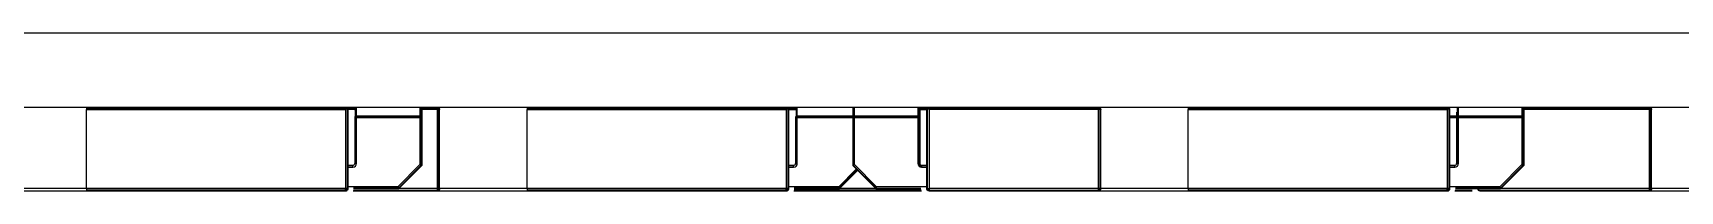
# Model space of a CAD drawing. Header units: millimetres. Extents: x 172 to 597, y 625 to 806.
# Drawn here: x 396.51 to 432.11, y 625.36 to 628.76 of the extents above; entities that cross this region are included whole.
import ezdxf

# ---------------------------------------------------------------- set-up
doc = ezdxf.new("R2010")
doc.units = ezdxf.units.MM

msp = doc.modelspace()

# ---------------------------------------------------------------- linework, layer by layer
at = {"color": 7, "linetype": 'Continuous', "lineweight": 25}
for p, q in [((520.623, 628.762), (175.961, 628.762)), ((520.623, 627.162), (175.961, 627.162)), ((397.664, 627.147), (403.264, 627.147)), ((397.664, 625.412), (397.664, 627.112)), ((397.664, 627.112), (403.264, 627.112)), ((403.264, 627.112), (403.264, 625.412)), ((403.299, 627.147), (403.3, 627.147)), ((403.299, 627.112), (403.299, 625.412)), ((403.314, 627.112), (403.314, 625.412)), ((403.315, 627.112), (403.314, 627.112)), ((403.315, 625.912), (403.315, 627.112)), ((403.464, 627.162), (403.464, 627.102)), ((403.464, 626.945), (403.476, 626.945)), ((403.464, 626.945), (403.464, 625.952)), ((403.476, 627.162), (403.476, 626.965)), ((403.476, 626.945), (403.476, 625.952)), ((403.476, 626.945), (403.504, 626.945)), ((404.874, 626.973), (403.504, 626.973)), ((404.874, 626.96), (403.504, 626.96)), ((403.504, 626.945), (404.874, 626.945)), ((403.504, 625.952), (403.504, 626.945)), ((404.874, 626.945), (404.902, 626.945)), ((404.874, 626.945), (404.874, 625.928)), ((404.902, 626.945), (404.914, 626.945)), ((404.902, 626.945), (404.902, 625.928)), ((404.914, 627.162), (404.914, 627.102)), ((404.914, 627.102), (404.914, 627.102)), ((404.914, 627.102), (404.914, 626.928)), ((404.914, 627.102), (404.914, 627.099)), ((404.914, 627.102), (404.914, 627.102)), ((404.914, 626.952), (404.914, 627.078)), ((404.914, 625.928), (404.914, 626.945)), ((404.914, 626.945), (404.914, 625.912)), ((404.914, 626.928), (404.914, 625.928)), ((404.914, 625.912), (404.914, 626.895)), ((405.249, 625.412), (405.249, 627.112)), ((405.284, 625.412), (405.284, 627.112)), ((407.189, 627.147), (412.789, 627.147)), ((407.189, 625.412), (407.189, 627.112)), ((407.189, 627.112), (412.789, 627.112)), ((412.789, 627.112), (412.789, 625.412)), ((412.824, 627.147), (412.825, 627.147)), ((412.824, 627.112), (412.824, 625.412)), ((412.839, 627.112), (412.839, 625.412)), ((412.84, 627.112), (412.839, 627.112)), ((412.84, 625.912), (412.84, 627.112)), ((412.989, 627.162), (412.989, 627.102)), ((412.989, 626.945), (413.001, 626.945)), ((412.989, 626.945), (412.989, 625.952)), ((413.001, 627.162), (413.001, 626.965)), ((413.001, 626.945), (413.001, 625.952)), ((413.001, 626.945), (413.029, 626.945)), ((413.029, 625.952), (413.029, 626.945)), ((414.226, 626.945), (414.238, 626.945)), ((414.226, 626.945), (414.226, 625.912)), ((414.238, 626.965), (414.238, 627.162)), ((414.238, 626.932), (414.238, 627.058)), ((414.238, 626.945), (414.266, 626.945)), ((414.238, 626.945), (414.238, 625.916)), ((415.636, 626.973), (414.266, 626.973)), ((415.636, 626.96), (414.266, 626.96)), ((414.266, 626.945), (415.636, 626.945)), ((414.266, 625.928), (414.266, 626.945)), ((415.636, 626.945), (415.636, 625.952)), ((415.636, 626.945), (415.664, 626.945)), ((415.664, 626.945), (415.676, 626.945)), ((415.664, 625.952), (415.664, 626.945)), ((415.676, 627.162), (415.676, 627.102)), ((415.676, 627.162), (415.676, 626.905)), ((415.676, 627.102), (415.676, 627.102)), ((415.676, 627.008), (415.676, 627.102)), ((415.676, 627.102), (415.676, 627.102)), ((415.676, 627.061), (415.676, 626.923)), ((415.676, 625.952), (415.676, 626.945)), ((415.676, 625.912), (415.676, 626.91)), ((415.676, 626.905), (415.676, 625.912)), ((415.676, 626.895), (415.676, 625.941)), ((415.826, 625.412), (415.826, 627.112)), ((415.841, 625.412), (415.841, 627.112)), ((415.876, 627.147), (419.537, 627.147)), ((419.537, 627.112), (415.876, 627.112)), ((415.876, 627.112), (415.876, 625.412)), ((419.537, 625.412), (419.537, 627.112)), ((419.572, 625.412), (419.572, 627.112)), ((421.476, 627.147), (427.076, 627.147)), ((421.476, 625.412), (421.476, 627.112)), ((421.476, 627.112), (427.076, 627.112)), ((427.076, 627.112), (427.076, 625.412)), ((427.112, 627.147), (427.112, 627.147)), ((427.112, 627.112), (427.112, 625.412)), ((427.126, 627.112), (427.126, 625.412)), ((427.127, 627.112), (427.126, 627.112)), ((427.127, 625.912), (427.127, 627.112)), ((427.277, 627.061), (427.277, 626.913)), ((427.277, 626.945), (427.288, 626.945)), ((427.277, 626.945), (427.277, 625.952)), ((427.288, 627.162), (427.288, 626.965)), ((427.288, 626.945), (427.288, 625.952)), ((427.288, 626.945), (427.317, 626.945)), ((428.687, 626.973), (427.317, 626.973)), ((428.687, 626.96), (427.317, 626.96)), ((427.317, 626.945), (428.687, 626.945)), ((427.317, 625.952), (427.317, 626.945)), ((428.687, 626.945), (428.715, 626.945)), ((428.687, 626.945), (428.687, 625.928)), ((428.715, 626.945), (428.727, 626.945)), ((428.715, 626.945), (428.715, 625.928)), ((428.727, 627.162), (428.727, 627.102)), ((428.727, 627.102), (428.727, 627.102)), ((428.727, 627.102), (428.727, 626.928)), ((428.727, 627.102), (428.727, 627.099)), ((428.727, 627.102), (428.727, 627.102)), ((428.727, 626.952), (428.727, 627.078)), ((428.727, 625.928), (428.727, 626.945)), ((428.727, 626.945), (428.727, 625.912)), ((428.727, 626.928), (428.727, 625.928)), ((428.727, 625.912), (428.727, 626.895)), ((431.443, 625.412), (431.443, 627.112)), ((431.478, 625.412), (431.478, 627.112)), ((403.314, 626.712), (403.314, 626.712)), ((403.314, 625.412), (403.314, 626.712)), ((403.314, 626.712), (403.314, 625.912)), ((412.839, 626.712), (412.839, 626.712)), ((412.839, 625.412), (412.839, 626.712)), ((412.839, 626.712), (412.839, 625.912)), ((427.127, 626.712), (427.127, 626.712)), ((427.127, 625.412), (427.127, 626.712)), ((427.127, 626.712), (427.127, 625.912)), ((403.424, 625.912), (403.314, 625.912)), ((403.424, 625.912), (403.424, 625.912)), ((403.464, 625.952), (403.476, 625.952)), ((403.476, 625.952), (403.504, 625.952)), ((404.874, 625.928), (404.398, 625.452)), ((404.414, 625.412), (404.914, 625.912)), ((404.914, 625.912), (404.414, 625.412)), ((404.894, 625.908), (404.418, 625.432)), ((404.426, 625.423), (404.902, 625.9)), ((404.902, 625.9), (404.426, 625.423)), ((404.902, 625.928), (404.874, 625.928)), ((404.914, 625.928), (404.902, 625.928)), ((404.902, 625.9), (404.902, 625.9)), ((404.911, 625.913), (404.911, 625.913)), ((404.914, 625.928), (404.914, 625.928)), ((404.914, 625.912), (404.914, 625.912)), ((412.949, 625.912), (412.839, 625.912)), ((412.949, 625.912), (412.949, 625.912)), ((412.989, 625.952), (413.001, 625.952)), ((413.001, 625.952), (413.029, 625.952)), ((414.226, 625.912), (414.726, 625.412)), ((414.731, 625.423), (414.238, 625.916)), ((414.743, 625.452), (414.266, 625.928)), ((415.636, 625.952), (415.664, 625.952)), ((415.664, 625.952), (415.676, 625.952)), ((415.676, 625.952), (415.676, 625.952)), ((415.688, 625.923), (415.688, 625.923)), ((415.826, 625.912), (415.716, 625.912)), ((427.237, 625.912), (427.127, 625.912)), ((427.237, 625.912), (427.237, 625.912)), ((427.277, 625.952), (427.288, 625.952)), ((427.288, 625.952), (427.317, 625.952)), ((428.687, 625.928), (428.21, 625.452)), ((428.227, 625.412), (428.727, 625.912)), ((428.727, 625.912), (428.227, 625.412)), ((428.707, 625.908), (428.23, 625.432)), ((428.238, 625.423), (428.715, 625.9)), ((428.715, 625.9), (428.238, 625.423)), ((428.715, 625.928), (428.687, 625.928)), ((428.727, 625.928), (428.715, 625.928)), ((428.715, 625.9), (428.715, 625.9)), ((428.724, 625.913), (428.724, 625.913)), ((428.727, 625.928), (428.727, 625.928)), ((428.727, 625.912), (428.727, 625.912)), ((413.939, 625.412), (414.333, 625.805)), ((414.333, 625.805), (413.939, 625.412)), ((413.951, 625.423), (414.333, 625.805)), ((414.333, 625.805), (413.951, 625.423)), ((403.264, 625.412), (397.664, 625.412)), ((403.264, 625.376), (397.664, 625.376)), ((397.664, 625.362), (403.264, 625.362)), ((403.43, 625.362), (405.249, 625.362)), ((403.439, 625.412), (404.398, 625.412)), ((404.398, 625.412), (404.398, 625.412)), ((404.398, 625.412), (404.414, 625.412)), ((404.413, 625.415), (404.413, 625.415)), ((404.414, 625.412), (404.413, 625.415)), ((404.414, 625.412), (404.414, 625.412)), ((404.426, 625.423), (404.426, 625.423)), ((412.789, 625.412), (407.189, 625.412)), ((412.789, 625.376), (407.189, 625.376)), ((407.189, 625.362), (412.789, 625.362)), ((412.955, 625.362), (415.711, 625.362)), ((412.964, 625.412), (413.923, 625.412)), ((413.923, 625.412), (413.923, 625.412)), ((413.923, 625.412), (413.939, 625.412)), ((413.938, 625.415), (413.938, 625.415)), ((413.939, 625.412), (413.938, 625.415)), ((413.939, 625.412), (413.939, 625.412)), ((413.951, 625.423), (413.951, 625.423)), ((414.726, 625.412), (415.701, 625.412)), ((419.537, 625.412), (415.876, 625.412)), ((415.876, 625.376), (419.537, 625.376)), ((415.876, 625.362), (419.537, 625.362)), ((427.076, 625.412), (421.476, 625.412)), ((427.076, 625.376), (421.476, 625.376)), ((421.476, 625.362), (427.076, 625.362)), ((427.242, 625.362), (427.617, 625.362)), ((427.252, 625.412), (428.21, 625.412)), ((427.782, 625.376), (431.443, 625.376)), ((427.782, 625.362), (431.443, 625.362)), ((428.21, 625.412), (428.21, 625.412)), ((428.21, 625.412), (428.227, 625.412)), ((428.225, 625.415), (428.225, 625.415)), ((428.227, 625.412), (428.226, 625.415)), ((428.227, 625.412), (428.227, 625.412)), ((428.238, 625.423), (428.238, 625.423))]:
    msp.add_line(p, q, dxfattribs=at)
at = {"color": 8, "linetype": 'Continuous', "lineweight": 25}
for p, q in [((403.299, 627.147), (403.464, 627.147)), ((403.464, 627.112), (403.315, 627.112)), ((403.504, 626.973), (403.504, 627.162)), ((404.874, 627.162), (404.874, 626.973)), ((404.902, 627.162), (404.902, 626.965)), ((404.914, 626.945), (404.914, 627.162)), ((404.914, 627.102), (404.914, 627.162)), ((404.914, 627.162), (404.914, 626.945)), ((404.914, 627.147), (405.249, 627.147)), ((405.249, 627.112), (404.914, 627.112)), ((404.914, 627.102), (404.914, 627.102)), ((404.914, 626.895), (404.914, 626.895)), ((412.824, 627.147), (412.989, 627.147)), ((412.84, 627.112), (412.989, 627.112)), ((413.029, 626.973), (413.029, 627.162)), ((414.238, 626.973), (413.029, 626.973)), ((414.238, 626.96), (413.029, 626.96)), ((413.029, 626.945), (414.226, 626.945)), ((414.266, 626.973), (414.266, 627.162)), ((415.636, 627.162), (415.636, 626.973)), ((415.664, 626.965), (415.664, 627.162)), ((415.676, 626.945), (415.676, 627.162)), ((415.676, 627.102), (415.676, 627.162)), ((415.676, 627.147), (415.841, 627.147)), ((415.676, 627.112), (415.826, 627.112)), ((427.277, 626.973), (427.127, 626.973)), ((427.277, 626.96), (427.127, 626.96)), ((427.127, 626.945), (427.277, 626.945)), ((427.317, 626.973), (427.317, 627.162)), ((428.687, 627.162), (428.687, 626.973)), ((428.715, 627.162), (428.715, 626.965)), ((428.727, 626.945), (428.727, 627.162)), ((428.727, 627.102), (428.727, 627.162)), ((428.727, 627.162), (428.727, 626.945)), ((428.727, 627.147), (431.443, 627.147)), ((431.443, 627.112), (428.727, 627.112)), ((428.727, 627.102), (428.727, 627.102)), ((428.727, 626.895), (428.727, 626.895)), ((403.424, 625.9), (403.314, 625.9)), ((403.314, 625.872), (403.424, 625.872)), ((412.949, 625.9), (412.839, 625.9)), ((412.839, 625.872), (412.949, 625.872)), ((414.304, 625.833), (413.923, 625.452)), ((414.324, 625.813), (413.943, 625.432)), ((415.826, 625.9), (415.716, 625.9)), ((415.716, 625.872), (415.826, 625.872)), ((427.237, 625.9), (427.127, 625.9)), ((427.127, 625.872), (427.237, 625.872)), ((404.398, 625.452), (403.314, 625.452)), ((413.923, 625.452), (412.839, 625.452)), ((415.826, 625.452), (414.743, 625.452)), ((428.21, 625.452), (427.127, 625.452)), ((403.435, 625.376), (405.249, 625.376)), ((404.398, 625.423), (403.439, 625.423)), ((405.249, 625.412), (404.415, 625.412)), ((415.706, 625.376), (412.96, 625.376)), ((413.923, 625.423), (412.964, 625.423)), ((414.726, 625.412), (413.94, 625.412)), ((414.731, 625.423), (415.701, 625.423)), ((427.247, 625.376), (427.612, 625.376)), ((428.21, 625.423), (427.251, 625.423)), ((431.443, 625.412), (428.227, 625.412))]:
    msp.add_line(p, q, dxfattribs=at)
at = {"color": 7, "linetype": 'Continuous', "lineweight": 25, "flags": 128}
for points in [[(403.264, 627.112), (403.268, 627.116), (403.272, 627.12), (403.276, 627.124), (403.28, 627.128), (403.284, 627.132), (403.287, 627.135), (403.29, 627.138), (403.293, 627.141)], [(403.504, 626.96), (403.504, 626.962), (403.504, 626.964), (403.504, 626.966), (403.504, 626.967), (403.504, 626.969), (403.504, 626.97), (403.504, 626.972), (403.504, 626.973)], [(403.504, 626.945), (403.504, 626.947), (403.504, 626.949), (403.504, 626.951), (403.504, 626.953), (403.504, 626.955), (403.504, 626.957), (403.504, 626.959), (403.504, 626.96)], [(404.874, 626.973), (404.874, 626.972), (404.874, 626.97), (404.874, 626.969), (404.874, 626.967), (404.874, 626.966), (404.874, 626.964), (404.874, 626.962), (404.874, 626.96)], [(404.874, 626.96), (404.874, 626.959), (404.874, 626.957), (404.874, 626.955), (404.874, 626.953), (404.874, 626.951), (404.874, 626.949), (404.874, 626.947), (404.874, 626.945)], [(404.914, 626.895), (404.914, 626.903), (404.914, 626.911), (404.914, 626.918), (404.914, 626.926), (404.914, 626.933), (404.914, 626.94), (404.914, 626.946), (404.914, 626.952)], [(405.299, 625.412), (405.299, 626.364), (405.299, 627.112)], [(412.789, 627.112), (412.793, 627.116), (412.797, 627.12), (412.801, 627.124), (412.805, 627.128), (412.809, 627.132), (412.812, 627.135), (412.815, 627.138), (412.818, 627.141)], [(413.029, 626.96), (413.029, 626.962), (413.029, 626.964), (413.029, 626.966), (413.029, 626.967), (413.029, 626.969), (413.029, 626.97), (413.029, 626.972), (413.029, 626.973)], [(413.029, 626.945), (413.029, 626.947), (413.029, 626.949), (413.029, 626.951), (413.029, 626.953), (413.029, 626.955), (413.029, 626.957), (413.029, 626.959), (413.029, 626.96)], [(414.266, 626.96), (414.266, 626.962), (414.266, 626.964), (414.266, 626.966), (414.266, 626.967), (414.266, 626.969), (414.266, 626.97), (414.266, 626.972), (414.266, 626.973)], [(414.266, 626.945), (414.266, 626.947), (414.266, 626.949), (414.266, 626.951), (414.266, 626.953), (414.266, 626.955), (414.266, 626.957), (414.266, 626.959), (414.266, 626.96)], [(415.636, 626.973), (415.636, 626.972), (415.636, 626.97), (415.636, 626.969), (415.636, 626.967), (415.636, 626.966), (415.636, 626.964), (415.636, 626.962), (415.636, 626.96)], [(415.636, 626.96), (415.636, 626.959), (415.636, 626.957), (415.636, 626.955), (415.636, 626.953), (415.636, 626.951), (415.636, 626.949), (415.636, 626.947), (415.636, 626.945)], [(415.676, 626.923), (415.676, 626.922), (415.676, 626.92), (415.676, 626.919), (415.676, 626.917), (415.676, 626.916), (415.676, 626.914), (415.676, 626.912), (415.676, 626.91)], [(415.676, 626.91), (415.676, 626.909), (415.676, 626.907), (415.676, 626.905), (415.676, 626.903), (415.676, 626.901), (415.676, 626.899), (415.676, 626.897), (415.676, 626.895)], [(415.876, 627.112), (415.872, 627.116), (415.868, 627.12), (415.864, 627.124), (415.86, 627.128), (415.856, 627.132), (415.853, 627.135), (415.85, 627.138), (415.847, 627.141)], [(419.587, 625.412), (419.587, 626.364), (419.587, 627.112)], [(427.076, 627.112), (427.081, 627.116), (427.085, 627.12), (427.089, 627.124), (427.093, 627.128), (427.096, 627.132), (427.1, 627.135), (427.103, 627.138), (427.105, 627.141)], [(427.317, 626.96), (427.317, 626.962), (427.317, 626.964), (427.317, 626.966), (427.317, 626.967), (427.317, 626.969), (427.317, 626.97), (427.317, 626.972), (427.317, 626.973)], [(427.317, 626.945), (427.317, 626.947), (427.317, 626.949), (427.317, 626.951), (427.317, 626.953), (427.317, 626.955), (427.317, 626.957), (427.317, 626.959), (427.317, 626.96)], [(428.687, 626.973), (428.687, 626.972), (428.687, 626.97), (428.687, 626.969), (428.687, 626.967), (428.687, 626.966), (428.687, 626.964), (428.687, 626.962), (428.687, 626.96)], [(428.687, 626.96), (428.687, 626.959), (428.687, 626.957), (428.687, 626.955), (428.687, 626.953), (428.687, 626.951), (428.687, 626.949), (428.687, 626.947), (428.687, 626.945)], [(428.727, 626.895), (428.727, 626.903), (428.727, 626.911), (428.727, 626.918), (428.727, 626.926), (428.727, 626.933), (428.727, 626.94), (428.727, 626.946), (428.727, 626.952)], [(431.493, 625.412), (431.493, 626.364), (431.493, 627.112)], [(403.424, 625.872), (403.424, 625.876), (403.424, 625.879), (403.424, 625.883), (403.424, 625.887), (403.424, 625.891), (403.424, 625.894), (403.424, 625.897), (403.424, 625.9)], [(404.874, 625.928), (404.877, 625.925), (404.88, 625.923), (404.882, 625.92), (404.885, 625.917), (404.887, 625.915), (404.89, 625.913), (404.892, 625.91), (404.894, 625.908)], [(404.894, 625.908), (404.896, 625.906), (404.898, 625.905), (404.899, 625.903), (404.9, 625.902), (404.901, 625.901), (404.902, 625.9), (404.902, 625.9), (404.902, 625.9)], [(412.949, 625.872), (412.949, 625.876), (412.949, 625.879), (412.949, 625.883), (412.949, 625.887), (412.949, 625.891), (412.949, 625.894), (412.949, 625.897), (412.949, 625.9)], [(415.716, 625.9), (415.716, 625.897), (415.716, 625.894), (415.716, 625.891), (415.716, 625.887), (415.716, 625.883), (415.716, 625.879), (415.716, 625.876), (415.716, 625.872)], [(427.237, 625.872), (427.237, 625.876), (427.237, 625.879), (427.237, 625.883), (427.237, 625.887), (427.237, 625.891), (427.237, 625.894), (427.237, 625.897), (427.237, 625.9)], [(428.687, 625.928), (428.689, 625.925), (428.692, 625.923), (428.695, 625.92), (428.697, 625.917), (428.7, 625.915), (428.702, 625.913), (428.705, 625.91), (428.707, 625.908)], [(428.707, 625.908), (428.708, 625.906), (428.71, 625.905), (428.712, 625.903), (428.713, 625.902), (428.714, 625.901), (428.714, 625.9), (428.715, 625.9), (428.715, 625.9)], [(404.418, 625.432), (404.415, 625.434), (404.413, 625.436), (404.411, 625.438), (404.408, 625.441), (404.406, 625.443), (404.403, 625.446), (404.4, 625.449), (404.398, 625.452)], [(404.398, 625.452), (404.4, 625.447), (404.402, 625.442), (404.404, 625.437), (404.405, 625.433), (404.407, 625.429), (404.409, 625.425), (404.41, 625.422), (404.411, 625.419)], [(404.398, 625.452), (404.398, 625.448), (404.398, 625.444), (404.398, 625.44), (404.398, 625.436), (404.398, 625.433), (404.398, 625.429), (404.398, 625.426), (404.398, 625.423)], [(413.943, 625.432), (413.94, 625.434), (413.938, 625.436), (413.936, 625.438), (413.933, 625.441), (413.931, 625.443), (413.928, 625.446), (413.925, 625.449), (413.923, 625.452)], [(413.923, 625.452), (413.925, 625.447), (413.927, 625.442), (413.929, 625.437), (413.93, 625.433), (413.932, 625.429), (413.934, 625.425), (413.935, 625.422), (413.936, 625.419)], [(413.923, 625.452), (413.923, 625.448), (413.923, 625.444), (413.923, 625.44), (413.923, 625.436), (413.923, 625.433), (413.923, 625.429), (413.923, 625.426), (413.923, 625.423)], [(428.23, 625.432), (428.228, 625.434), (428.226, 625.436), (428.223, 625.438), (428.221, 625.441), (428.218, 625.443), (428.216, 625.446), (428.213, 625.449), (428.21, 625.452)], [(428.21, 625.452), (428.212, 625.447), (428.214, 625.442), (428.216, 625.437), (428.218, 625.433), (428.22, 625.429), (428.221, 625.425), (428.222, 625.422), (428.224, 625.419)], [(428.21, 625.452), (428.21, 625.448), (428.21, 625.444), (428.21, 625.44), (428.21, 625.436), (428.21, 625.433), (428.21, 625.429), (428.21, 625.426), (428.21, 625.423)], [(404.398, 625.423), (404.398, 625.422), (404.398, 625.421), (404.398, 625.42), (404.398, 625.419), (404.398, 625.418), (404.398, 625.417), (404.398, 625.417), (404.398, 625.416)], [(404.423, 625.426), (404.422, 625.427), (404.422, 625.427), (404.421, 625.428), (404.42, 625.429), (404.42, 625.429), (404.419, 625.43), (404.418, 625.431), (404.418, 625.432)], [(413.923, 625.423), (413.923, 625.422), (413.923, 625.421), (413.923, 625.42), (413.923, 625.419), (413.923, 625.418), (413.923, 625.417), (413.923, 625.417), (413.923, 625.416)], [(413.948, 625.426), (413.947, 625.427), (413.947, 625.427), (413.946, 625.428), (413.945, 625.429), (413.945, 625.429), (413.944, 625.43), (413.943, 625.431), (413.943, 625.432)], [(428.21, 625.423), (428.21, 625.422), (428.21, 625.421), (428.21, 625.42), (428.21, 625.419), (428.21, 625.418), (428.21, 625.417), (428.21, 625.417), (428.21, 625.416)], [(428.235, 625.426), (428.235, 625.427), (428.234, 625.427), (428.234, 625.428), (428.233, 625.429), (428.232, 625.429), (428.232, 625.43), (428.231, 625.431), (428.23, 625.432)]]:
    msp.add_lwpolyline(points, dxfattribs=at)
at = {"color": 8, "linetype": 'Continuous', "lineweight": 25, "flags": 128}
for points in [[(404.914, 627.098), (404.914, 627.098), (404.914, 627.102)], [(404.914, 627.078), (404.914, 627.075), (404.914, 627.075)], [(404.914, 626.948), (404.914, 626.949), (404.914, 626.952)], [(428.727, 627.098), (428.727, 627.098), (428.727, 627.102)], [(428.727, 627.078), (428.727, 627.075), (428.727, 627.075)], [(428.727, 626.948), (428.727, 626.949), (428.727, 626.952)]]:
    msp.add_lwpolyline(points, dxfattribs=at)
at = {"color": 7, "linetype": 'Continuous', "lineweight": 25}
for centre, radius, start, end in [((403.252, 627.1), 0.0573, 44.5098, 77.9376), ((403.253, 627.1), 0.0572, 12.0531, 45.4946), ((403.489, 626.944), 0.025, 122.0784, 177.2146), ((403.503, 626.924), 0.0495, 88.9984, 123.6531), ((404.875, 626.924), 0.0495, 56.3519, 90.9999), ((404.889, 626.944), 0.0251, 2.8088, 57.9289), ((385.63, 627.082), 19.284, 359.99, 0.0596), ((405.25, 627.081), 0.0659, 64.7745, 90.4684), ((405.261, 627.143), 0.0174, 351.691, 51.8998), ((405.195, 627.143), 0.0823, 337.3976, 357.8999), ((412.777, 627.1), 0.0573, 44.5098, 77.9376), ((412.778, 627.1), 0.0572, 12.0531, 45.4946), ((413.014, 626.944), 0.025, 122.0784, 177.2146), ((413.028, 626.924), 0.0495, 88.9984, 123.6531), ((414.251, 626.944), 0.025, 122.0784, 177.2146), ((414.265, 626.924), 0.0495, 88.9984, 123.6531), ((415.637, 626.924), 0.0495, 56.3519, 90.9999), ((415.651, 626.944), 0.0251, 2.8088, 57.9289), ((415.887, 627.1), 0.0572, 134.5101, 167.9429), ((421.877, 633.172), 8.528, 224.9463, 225.0079), ((415.888, 627.1), 0.0572, 102.0479, 135.4944), ((419.537, 627.081), 0.0659, 64.7745, 90.4684), ((419.548, 627.143), 0.0174, 351.691, 51.8998), ((419.483, 627.143), 0.0823, 337.3976, 357.8999), ((427.064, 627.1), 0.0573, 44.5098, 77.9376), ((427.065, 627.1), 0.0572, 12.0531, 45.4946), ((427.302, 626.944), 0.025, 122.0784, 177.2146), ((427.316, 626.924), 0.0495, 88.9984, 123.6531), ((428.687, 626.924), 0.0495, 56.3519, 90.9999), ((428.702, 626.944), 0.0251, 2.8088, 57.9289), ((409.443, 627.082), 19.284, 359.99, 0.0596), ((431.443, 627.081), 0.0659, 64.7745, 90.4684), ((431.454, 627.143), 0.0174, 351.691, 51.8998), ((431.389, 627.143), 0.0823, 337.3976, 357.8999), ((403.424, 625.952), 0.08, 270, 0), ((403.424, 625.952), 0.04, 270, 315), ((413.066, 625.902), 9.642, 179.9404, 180.01), ((403.424, 625.952), 0.04, 315, 0), ((404.874, 625.928), 0.04, 315, 337.5), ((404.874, 625.928), 0.04, 315, 337.5), ((404.874, 625.928), 0.04, 337.5, 0), ((404.874, 625.928), 0.04, 337.5, 0), ((412.949, 625.952), 0.08, 270, 0), ((412.949, 625.952), 0.04, 270, 315), ((422.591, 625.902), 9.642, 179.9404, 180.01), ((412.949, 625.952), 0.04, 315, 0), ((415.716, 625.952), 0.08, 180, 270), ((415.716, 625.952), 0.04, 180, 225), ((415.716, 625.952), 0.04, 180, 225), ((415.716, 625.952), 0.04, 225, 270), ((415.716, 625.952), 0.04, 225, 270), ((425.358, 625.902), 9.642, 179.9404, 180.01), ((427.237, 625.952), 0.08, 270, 0), ((427.237, 625.952), 0.04, 270, 315), ((436.879, 625.902), 9.642, 179.9404, 180.01), ((427.237, 625.952), 0.04, 315, 0), ((428.687, 625.928), 0.04, 315, 337.5), ((428.687, 625.928), 0.04, 315, 337.5), ((428.687, 625.928), 0.04, 337.5, 0), ((428.687, 625.928), 0.04, 337.5, 0), ((403.264, 625.441), 0.0651, 269.5238, 295.8081), ((403.211, 625.38), 0.0817, 2.2627, 23.3367), ((403.276, 625.38), 0.0167, 306.9008, 8.5022), ((403.28, 625.414), 0.034, 292.0013, 355.5733), ((404.394, 625.461), 0.0449, 274.8087, 292.5479), ((406.521, 625.415), 2.123, 179.9865, 180.1005), ((404.398, 625.452), 0.04, 270, 292.5), ((404.398, 625.452), 0.04, 270, 292.5), ((404.394, 625.461), 0.0449, 292.4523, 310.1906), ((407, 626.491), 2.802, 202.4882, 202.5868), ((404.398, 625.452), 0.04, 292.5, 315), ((404.398, 625.452), 0.04, 292.5, 315), ((406.55, 627.553), 3.008, 224.9905, 225.071), ((405.25, 625.443), 0.0659, 269.5316, 295.2255), ((405.195, 625.38), 0.0825, 2.1142, 22.6812), ((405.261, 625.381), 0.0174, 308.1093, 8.3068), ((412.789, 625.441), 0.0651, 269.5238, 295.8081), ((412.736, 625.38), 0.0817, 2.2627, 23.3367), ((412.801, 625.38), 0.0167, 306.9008, 8.5022), ((412.805, 625.414), 0.034, 292.0013, 355.5733), ((413.919, 625.461), 0.0449, 274.8087, 292.5479), ((416.046, 625.415), 2.123, 179.9865, 180.1005), ((413.923, 625.452), 0.04, 270, 292.5), ((413.923, 625.452), 0.04, 270, 292.5), ((413.919, 625.461), 0.0449, 292.4523, 310.1906), ((416.525, 626.491), 2.802, 202.4882, 202.5868), ((413.923, 625.452), 0.04, 292.5, 315), ((413.923, 625.452), 0.04, 292.5, 315), ((416.075, 627.553), 3.008, 224.9905, 225.071), ((415.86, 625.414), 0.0339, 184.4034, 247.9953), ((415.928, 625.38), 0.0813, 156.8233, 177.7827), ((415.875, 625.441), 0.0651, 244.1889, 270.4772), ((415.864, 625.38), 0.0167, 171.5281, 233.1122), ((419.537, 625.443), 0.0659, 269.5316, 295.2255), ((419.483, 625.38), 0.0825, 2.1142, 22.6812), ((419.548, 625.381), 0.0174, 308.1093, 8.3068), ((427.077, 625.441), 0.0651, 269.5238, 295.8081), ((427.024, 625.38), 0.0817, 2.2627, 23.3367), ((427.089, 625.38), 0.0167, 306.9008, 8.5022), ((427.092, 625.414), 0.034, 292.0013, 355.5733), ((427.766, 625.414), 0.0339, 184.4034, 247.9953), ((427.835, 625.38), 0.0813, 156.8233, 177.7827), ((427.782, 625.441), 0.0651, 244.1889, 270.4772), ((427.77, 625.38), 0.0167, 171.5281, 233.1122), ((428.206, 625.461), 0.0449, 274.8087, 292.5479), ((430.333, 625.415), 2.123, 179.9865, 180.1005), ((428.21, 625.452), 0.04, 270, 292.5), ((428.21, 625.452), 0.04, 270, 292.5), ((428.206, 625.461), 0.0449, 292.4523, 310.1906), ((430.813, 626.491), 2.802, 202.4882, 202.5868), ((428.21, 625.452), 0.04, 292.5, 315), ((428.21, 625.452), 0.04, 292.5, 315), ((430.363, 627.553), 3.008, 224.9905, 225.071), ((431.443, 625.443), 0.0659, 269.5316, 295.2255), ((431.389, 625.38), 0.0825, 2.1142, 22.6812), ((431.454, 625.381), 0.0174, 308.1093, 8.3068)]:
    msp.add_arc(centre, radius, start, end, dxfattribs=at)
for points in [[(397.664, 627.147), (397.664, 627.145), (397.664, 627.14), (397.664, 627.131), (397.664, 627.121), (397.664, 627.115), (397.664, 627.112)], [(403.264, 627.112), (403.264, 627.115), (403.264, 627.121), (403.264, 627.131), (403.264, 627.14), (403.264, 627.145), (403.264, 627.147)], [(403.299, 627.147), (403.301, 627.145), (403.306, 627.14), (403.31, 627.131), (403.313, 627.121), (403.314, 627.115), (403.314, 627.112)], [(403.315, 627.112), (403.314, 627.115), (403.314, 627.121), (403.311, 627.131), (403.306, 627.14), (403.302, 627.145), (403.3, 627.147)], [(405.249, 627.112), (405.249, 627.115), (405.249, 627.121), (405.249, 627.131), (405.249, 627.139), (405.249, 627.144), (405.249, 627.147)], [(405.271, 627.156), (405.275, 627.154), (405.283, 627.149), (405.292, 627.138), (405.298, 627.126), (405.299, 627.116), (405.299, 627.112)], [(407.189, 627.147), (407.189, 627.145), (407.189, 627.14), (407.189, 627.131), (407.189, 627.121), (407.189, 627.115), (407.189, 627.112)], [(412.789, 627.112), (412.789, 627.115), (412.789, 627.121), (412.789, 627.131), (412.789, 627.14), (412.789, 627.145), (412.789, 627.147)], [(412.824, 627.147), (412.826, 627.145), (412.831, 627.14), (412.835, 627.131), (412.838, 627.121), (412.839, 627.115), (412.839, 627.112)], [(412.84, 627.112), (412.839, 627.115), (412.839, 627.121), (412.836, 627.131), (412.831, 627.14), (412.827, 627.145), (412.825, 627.147)], [(415.826, 627.112), (415.826, 627.115), (415.827, 627.121), (415.83, 627.131), (415.834, 627.14), (415.838, 627.145), (415.841, 627.147)], [(415.876, 627.147), (415.876, 627.145), (415.876, 627.14), (415.876, 627.131), (415.876, 627.121), (415.876, 627.115), (415.876, 627.112)], [(419.537, 627.112), (419.537, 627.115), (419.537, 627.121), (419.537, 627.131), (419.537, 627.139), (419.537, 627.144), (419.537, 627.147)], [(419.559, 627.156), (419.563, 627.154), (419.571, 627.149), (419.58, 627.138), (419.586, 627.126), (419.586, 627.116), (419.587, 627.112)], [(421.476, 627.147), (421.476, 627.145), (421.476, 627.14), (421.476, 627.131), (421.476, 627.121), (421.476, 627.115), (421.476, 627.112)], [(427.076, 627.112), (427.076, 627.115), (427.076, 627.121), (427.076, 627.131), (427.076, 627.14), (427.076, 627.145), (427.076, 627.147)], [(427.112, 627.147), (427.114, 627.145), (427.118, 627.14), (427.123, 627.131), (427.126, 627.121), (427.126, 627.115), (427.126, 627.112)], [(427.127, 627.112), (427.127, 627.115), (427.126, 627.121), (427.123, 627.131), (427.119, 627.14), (427.115, 627.145), (427.112, 627.147)], [(431.443, 627.112), (431.443, 627.115), (431.443, 627.121), (431.443, 627.131), (431.443, 627.139), (431.443, 627.144), (431.443, 627.147)], [(431.465, 627.156), (431.469, 627.154), (431.477, 627.149), (431.486, 627.138), (431.492, 627.126), (431.493, 627.116), (431.493, 627.112)], [(397.664, 625.412), (397.664, 625.408), (397.664, 625.402), (397.664, 625.392), (397.664, 625.384), (397.664, 625.379), (397.664, 625.376)], [(397.664, 625.376), (397.664, 625.374), (397.664, 625.37), (397.664, 625.365), (397.664, 625.362), (397.664, 625.362), (397.664, 625.362)], [(403.264, 625.376), (403.264, 625.379), (403.264, 625.384), (403.264, 625.392), (403.264, 625.402), (403.264, 625.408), (403.264, 625.412)], [(403.264, 625.362), (403.264, 625.362), (403.264, 625.362), (403.264, 625.365), (403.264, 625.37), (403.264, 625.374), (403.264, 625.376)], [(403.314, 625.412), (403.314, 625.412), (403.313, 625.412), (403.31, 625.412), (403.306, 625.412), (403.301, 625.412), (403.299, 625.412)], [(403.314, 625.412), (403.314, 625.408), (403.313, 625.402), (403.31, 625.392), (403.306, 625.384), (403.301, 625.379), (403.299, 625.376)], [(403.299, 625.376), (403.302, 625.379), (403.306, 625.384), (403.311, 625.392), (403.314, 625.402), (403.314, 625.408), (403.314, 625.412)], [(405.249, 625.377), (405.249, 625.379), (405.249, 625.384), (405.249, 625.393), (405.249, 625.402), (405.249, 625.408), (405.249, 625.412)], [(405.249, 625.362), (405.249, 625.362), (405.249, 625.362), (405.249, 625.365), (405.249, 625.37), (405.249, 625.374), (405.249, 625.377)], [(405.299, 625.412), (405.299, 625.412), (405.298, 625.412), (405.295, 625.412), (405.291, 625.412), (405.286, 625.412), (405.284, 625.412)], [(407.189, 625.412), (407.189, 625.408), (407.189, 625.402), (407.189, 625.392), (407.189, 625.384), (407.189, 625.379), (407.189, 625.376)], [(407.189, 625.376), (407.189, 625.374), (407.189, 625.37), (407.189, 625.365), (407.189, 625.362), (407.189, 625.362), (407.189, 625.362)], [(412.789, 625.376), (412.789, 625.379), (412.789, 625.384), (412.789, 625.392), (412.789, 625.402), (412.789, 625.408), (412.789, 625.412)], [(412.789, 625.362), (412.789, 625.362), (412.789, 625.362), (412.789, 625.365), (412.789, 625.37), (412.789, 625.374), (412.789, 625.376)], [(412.839, 625.412), (412.839, 625.412), (412.838, 625.412), (412.835, 625.412), (412.831, 625.412), (412.826, 625.412), (412.824, 625.412)], [(412.839, 625.412), (412.839, 625.408), (412.838, 625.402), (412.835, 625.392), (412.831, 625.384), (412.826, 625.379), (412.824, 625.376)], [(412.824, 625.376), (412.827, 625.379), (412.831, 625.384), (412.836, 625.392), (412.839, 625.402), (412.839, 625.408), (412.839, 625.412)], [(415.826, 625.412), (415.826, 625.412), (415.827, 625.412), (415.83, 625.412), (415.834, 625.412), (415.838, 625.412), (415.841, 625.412)], [(415.841, 625.376), (415.838, 625.379), (415.834, 625.384), (415.83, 625.392), (415.827, 625.402), (415.826, 625.408), (415.826, 625.412)], [(415.876, 625.412), (415.876, 625.408), (415.876, 625.402), (415.876, 625.392), (415.876, 625.384), (415.876, 625.379), (415.876, 625.376)], [(415.876, 625.376), (415.876, 625.374), (415.876, 625.37), (415.876, 625.365), (415.876, 625.362), (415.876, 625.362), (415.876, 625.362)], [(419.537, 625.377), (419.537, 625.379), (419.537, 625.384), (419.537, 625.393), (419.537, 625.402), (419.537, 625.408), (419.537, 625.412)], [(419.537, 625.362), (419.537, 625.362), (419.537, 625.362), (419.537, 625.365), (419.537, 625.37), (419.537, 625.374), (419.537, 625.377)], [(419.587, 625.412), (419.586, 625.412), (419.586, 625.412), (419.583, 625.412), (419.578, 625.412), (419.574, 625.412), (419.572, 625.412)], [(421.476, 625.412), (421.476, 625.408), (421.476, 625.402), (421.476, 625.392), (421.476, 625.384), (421.476, 625.379), (421.476, 625.376)], [(421.476, 625.376), (421.476, 625.374), (421.476, 625.37), (421.476, 625.365), (421.476, 625.362), (421.476, 625.362), (421.476, 625.362)], [(427.076, 625.376), (427.076, 625.379), (427.076, 625.384), (427.076, 625.392), (427.076, 625.402), (427.076, 625.408), (427.076, 625.412)], [(427.076, 625.362), (427.076, 625.362), (427.076, 625.362), (427.076, 625.365), (427.076, 625.37), (427.076, 625.374), (427.076, 625.376)], [(427.126, 625.412), (427.126, 625.412), (427.126, 625.412), (427.123, 625.412), (427.118, 625.412), (427.114, 625.412), (427.112, 625.412)], [(427.126, 625.412), (427.126, 625.408), (427.126, 625.402), (427.123, 625.392), (427.118, 625.384), (427.114, 625.379), (427.112, 625.376)], [(427.112, 625.376), (427.114, 625.379), (427.118, 625.384), (427.123, 625.392), (427.126, 625.402), (427.126, 625.408), (427.127, 625.412)], [(427.782, 625.376), (427.782, 625.374), (427.782, 625.37), (427.782, 625.365), (427.782, 625.362), (427.782, 625.362), (427.782, 625.362)], [(431.443, 625.377), (431.443, 625.379), (431.443, 625.384), (431.443, 625.393), (431.443, 625.402), (431.443, 625.408), (431.443, 625.412)], [(431.443, 625.362), (431.443, 625.362), (431.443, 625.362), (431.443, 625.365), (431.443, 625.37), (431.443, 625.374), (431.443, 625.377)], [(431.493, 625.412), (431.493, 625.412), (431.492, 625.412), (431.489, 625.412), (431.484, 625.412), (431.48, 625.412), (431.478, 625.412)]]:
    msp.add_open_spline(points, degree=3, dxfattribs=at)
for points, knots in [([(403.264, 627.156), (403.264, 627.158), (403.264, 627.161), (403.264, 627.161), (403.264, 627.162)], [0, 0, 0, 0, 0.55974, 1, 1, 1, 1]), ([(403.264, 627.147), (403.264, 627.149), (403.264, 627.153), (403.264, 627.155), (403.264, 627.156)], [0, 0, 0, 0, 0.559874, 1, 1, 1, 1]), ([(403.309, 627.112), (403.307, 627.112), (403.304, 627.112), (403.301, 627.112), (403.299, 627.112)], [0, 0, 0, 0, 0.559874, 1, 1, 1, 1]), ([(403.314, 627.112), (403.314, 627.112), (403.313, 627.112), (403.31, 627.112), (403.309, 627.112)], [0, 0, 0, 0, 0.55974, 1, 1, 1, 1]), ([(405.249, 627.162), (405.253, 627.161), (405.261, 627.161), (405.268, 627.158), (405.271, 627.156)], [0, 0, 0, 0, 0.559746, 1, 1, 1, 1]), ([(405.271, 627.112), (405.267, 627.112), (405.26, 627.112), (405.253, 627.112), (405.249, 627.112)], [0, 0, 0, 0, 0.559741, 1, 1, 1, 1]), ([(405.284, 627.112), (405.282, 627.112), (405.278, 627.112), (405.273, 627.112), (405.271, 627.112)], [0, 0, 0, 0, 0.559883, 1, 1, 1, 1]), ([(412.789, 627.156), (412.789, 627.158), (412.789, 627.161), (412.789, 627.161), (412.789, 627.162)], [0, 0, 0, 0, 0.55974, 1, 1, 1, 1]), ([(412.789, 627.147), (412.789, 627.149), (412.789, 627.153), (412.789, 627.155), (412.789, 627.156)], [0, 0, 0, 0, 0.559874, 1, 1, 1, 1]), ([(412.834, 627.112), (412.832, 627.112), (412.829, 627.112), (412.826, 627.112), (412.824, 627.112)], [0, 0, 0, 0, 0.559874, 1, 1, 1, 1]), ([(412.839, 627.112), (412.839, 627.112), (412.838, 627.112), (412.835, 627.112), (412.834, 627.112)], [0, 0, 0, 0, 0.55974, 1, 1, 1, 1]), ([(415.664, 627.073), (415.667, 627.077), (415.675, 627.086), (415.676, 627.096), (415.676, 627.102)], [0, 0, 0, 0, 0.389886, 1, 1, 1, 1]), ([(415.676, 627.102), (415.676, 627.097), (415.676, 627.089), (415.676, 627.076), (415.676, 627.065), (415.676, 627.061)], [0, 0, 0, 0, 0.542423, 0.792924, 1, 1, 1, 1]), ([(415.676, 626.91), (415.676, 626.917), (415.676, 626.933), (415.676, 626.967), (415.676, 626.991), (415.676, 627.008)], [0, 0, 0, 0, 0.201752, 0.44877, 1, 1, 1, 1]), ([(415.831, 627.112), (415.83, 627.112), (415.827, 627.112), (415.826, 627.112), (415.826, 627.112)], [0, 0, 0, 0, 0.55974, 1, 1, 1, 1]), ([(415.841, 627.112), (415.839, 627.112), (415.835, 627.112), (415.832, 627.112), (415.831, 627.112)], [0, 0, 0, 0, 0.559874, 1, 1, 1, 1]), ([(415.876, 627.162), (415.876, 627.161), (415.876, 627.161), (415.876, 627.158), (415.876, 627.156)], [0, 0, 0, 0, 0.55974, 1, 1, 1, 1]), ([(415.876, 627.156), (415.876, 627.155), (415.876, 627.152), (415.876, 627.149), (415.876, 627.147)], [0, 0, 0, 0, 0.559874, 1, 1, 1, 1]), ([(419.537, 627.162), (419.541, 627.161), (419.549, 627.161), (419.556, 627.158), (419.559, 627.156)], [0, 0, 0, 0, 0.559746, 1, 1, 1, 1]), ([(419.559, 627.112), (419.555, 627.112), (419.548, 627.112), (419.54, 627.112), (419.537, 627.112)], [0, 0, 0, 0, 0.559741, 1, 1, 1, 1]), ([(419.572, 627.112), (419.569, 627.112), (419.566, 627.112), (419.561, 627.112), (419.559, 627.112)], [0, 0, 0, 0, 0.559883, 1, 1, 1, 1]), ([(427.076, 627.156), (427.076, 627.158), (427.076, 627.161), (427.076, 627.161), (427.076, 627.162)], [0, 0, 0, 0, 0.55974, 1, 1, 1, 1]), ([(427.076, 627.147), (427.076, 627.149), (427.076, 627.153), (427.076, 627.155), (427.076, 627.156)], [0, 0, 0, 0, 0.559874, 1, 1, 1, 1]), ([(427.121, 627.112), (427.12, 627.112), (427.117, 627.112), (427.113, 627.112), (427.112, 627.112)], [0, 0, 0, 0, 0.559874, 1, 1, 1, 1]), ([(427.126, 627.112), (427.126, 627.112), (427.126, 627.112), (427.122, 627.112), (427.121, 627.112)], [0, 0, 0, 0, 0.55974, 1, 1, 1, 1]), ([(431.443, 627.162), (431.447, 627.161), (431.455, 627.161), (431.462, 627.158), (431.465, 627.156)], [0, 0, 0, 0, 0.559746, 1, 1, 1, 1]), ([(431.465, 627.112), (431.461, 627.112), (431.454, 627.112), (431.446, 627.112), (431.443, 627.112)], [0, 0, 0, 0, 0.5597408, 1, 1, 1, 1]), ([(431.478, 627.112), (431.476, 627.112), (431.472, 627.112), (431.467, 627.112), (431.465, 627.112)], [0, 0, 0, 0, 0.559883, 1, 1, 1, 1]), ([(404.91, 625.913), (404.911, 625.913), (404.914, 625.912), (404.914, 625.912), (404.914, 625.912)], [0, 0, 0, 0, 0.210839, 1, 1, 1, 1]), ([(414.226, 625.912), (414.227, 625.912), (414.228, 625.912), (414.235, 625.915), (414.238, 625.916)], [0, 0, 0, 0, 0.554193, 1, 1, 1, 1]), ([(414.238, 625.916), (414.243, 625.918), (414.251, 625.922), (414.262, 625.926), (414.266, 625.928)], [0, 0, 0, 0, 0.55524, 1, 1, 1, 1]), ([(415.716, 625.872), (415.706, 625.881), (415.692, 625.896), (415.678, 625.92), (415.677, 625.934), (415.676, 625.941)], [0, 0, 0, 0, 0.504903, 0.750087, 1, 1, 1, 1]), ([(428.723, 625.913), (428.723, 625.913), (428.727, 625.912), (428.727, 625.912), (428.727, 625.912)], [0, 0, 0, 0, 0.210839, 1, 1, 1, 1]), ([(414.743, 625.452), (414.74, 625.446), (414.736, 625.435), (414.732, 625.427), (414.731, 625.423)], [0, 0, 0, 0, 0.565249, 1, 1, 1, 1]), ([(395.724, 625.362), (395.767, 625.362), (395.852, 625.362), (396.372, 625.362), (397.004, 625.362), (397.444, 625.362), (397.664, 625.362)], [0, 0, 0, 0, 0.2796328, 0.5592612, 0.7796289, 1, 1, 1, 1]), ([(397.664, 625.412), (397.42, 625.412), (396.933, 625.412), (396.315, 625.412), (395.876, 625.412), (395.808, 625.412), (395.774, 625.412)], [0, 0, 0, 0, 0.25, 0.5, 0.75, 1, 1, 1, 1]), ([(403.286, 625.412), (403.283, 625.412), (403.275, 625.412), (403.268, 625.412), (403.264, 625.412)], [0, 0, 0, 0, 0.5019142, 1, 1, 1, 1]), ([(403.286, 625.367), (403.282, 625.365), (403.275, 625.362), (403.267, 625.362), (403.264, 625.362)], [0, 0, 0, 0, 0.55974, 1, 1, 1, 1]), ([(403.264, 625.362), (403.268, 625.362), (403.276, 625.362), (403.283, 625.366), (403.286, 625.367)], [0, 0, 0, 0, 0.5597403, 1, 1, 1, 1]), ([(403.299, 625.412), (403.297, 625.412), (403.293, 625.412), (403.288, 625.412), (403.286, 625.412)], [0, 0, 0, 0, 0.591822, 1, 1, 1, 1]), ([(403.299, 625.376), (403.297, 625.374), (403.293, 625.371), (403.288, 625.368), (403.286, 625.367)], [0, 0, 0, 0, 0.559874, 1, 1, 1, 1]), ([(403.286, 625.367), (403.289, 625.368), (403.294, 625.371), (403.298, 625.375), (403.299, 625.376)], [0, 0, 0, 0, 0.559874, 1, 1, 1, 1]), ([(403.309, 625.389), (403.308, 625.387), (403.305, 625.382), (403.301, 625.378), (403.3, 625.376)], [0, 0, 0, 0, 0.559874, 1, 1, 1, 1]), ([(403.314, 625.412), (403.314, 625.407), (403.314, 625.4), (403.311, 625.392), (403.309, 625.389)], [0, 0, 0, 0, 0.55974, 1, 1, 1, 1]), ([(405.271, 625.412), (405.268, 625.412), (405.261, 625.412), (405.253, 625.412), (405.249, 625.412)], [0, 0, 0, 0, 0.501901, 1, 1, 1, 1]), ([(405.271, 625.367), (405.267, 625.365), (405.26, 625.362), (405.253, 625.362), (405.249, 625.362)], [0, 0, 0, 0, 0.5597458, 1, 1, 1, 1]), ([(405.249, 625.362), (405.292, 625.362), (405.377, 625.362), (405.897, 625.362), (406.529, 625.362), (406.969, 625.362), (407.189, 625.362)], [0, 0, 0, 0, 0.279633, 0.559261, 0.779629, 1, 1, 1, 1]), ([(405.284, 625.412), (405.282, 625.412), (405.278, 625.412), (405.273, 625.412), (405.271, 625.412)], [0, 0, 0, 0, 0.590302, 1, 1, 1, 1]), ([(405.299, 625.412), (405.299, 625.407), (405.298, 625.398), (405.292, 625.385), (405.283, 625.374), (405.275, 625.369), (405.271, 625.367)], [0, 0, 0, 0, 0.25, 0.5, 0.75, 1, 1, 1, 1]), ([(407.189, 625.412), (406.945, 625.412), (406.458, 625.412), (405.84, 625.412), (405.401, 625.412), (405.333, 625.412), (405.299, 625.412)], [0, 0, 0, 0, 0.25, 0.5, 0.75, 1, 1, 1, 1]), ([(412.811, 625.412), (412.808, 625.412), (412.8, 625.412), (412.793, 625.412), (412.789, 625.412)], [0, 0, 0, 0, 0.501914, 1, 1, 1, 1]), ([(412.811, 625.367), (412.807, 625.365), (412.8, 625.362), (412.792, 625.362), (412.789, 625.362)], [0, 0, 0, 0, 0.55974, 1, 1, 1, 1]), ([(412.789, 625.362), (412.793, 625.362), (412.801, 625.362), (412.808, 625.366), (412.811, 625.367)], [0, 0, 0, 0, 0.5597403, 1, 1, 1, 1]), ([(412.824, 625.412), (412.822, 625.412), (412.818, 625.412), (412.813, 625.412), (412.811, 625.412)], [0, 0, 0, 0, 0.591822, 1, 1, 1, 1]), ([(412.824, 625.376), (412.822, 625.374), (412.818, 625.371), (412.813, 625.368), (412.811, 625.367)], [0, 0, 0, 0, 0.559874, 1, 1, 1, 1]), ([(412.811, 625.367), (412.814, 625.368), (412.819, 625.371), (412.823, 625.375), (412.824, 625.376)], [0, 0, 0, 0, 0.559874, 1, 1, 1, 1]), ([(412.834, 625.389), (412.833, 625.387), (412.83, 625.382), (412.826, 625.378), (412.825, 625.376)], [0, 0, 0, 0, 0.559874, 1, 1, 1, 1]), ([(412.839, 625.412), (412.839, 625.407), (412.839, 625.4), (412.836, 625.392), (412.834, 625.389)], [0, 0, 0, 0, 0.55974, 1, 1, 1, 1]), ([(414.731, 625.423), (414.729, 625.42), (414.727, 625.413), (414.726, 625.412), (414.726, 625.412)], [0, 0, 0, 0, 0.56529, 1, 1, 1, 1]), ([(415.841, 625.412), (415.843, 625.412), (415.847, 625.412), (415.852, 625.412), (415.854, 625.412)], [0, 0, 0, 0, 0.559874, 1, 1, 1, 1]), ([(415.854, 625.367), (415.851, 625.368), (415.846, 625.371), (415.842, 625.375), (415.841, 625.376)], [0, 0, 0, 0, 0.559874, 1, 1, 1, 1]), ([(415.854, 625.412), (415.858, 625.412), (415.865, 625.412), (415.873, 625.412), (415.876, 625.412)], [0, 0, 0, 0, 0.55974, 1, 1, 1, 1]), ([(415.876, 625.362), (415.872, 625.362), (415.864, 625.362), (415.857, 625.366), (415.854, 625.367)], [0, 0, 0, 0, 0.55974, 1, 1, 1, 1]), ([(419.559, 625.412), (419.555, 625.412), (419.548, 625.412), (419.54, 625.412), (419.537, 625.412)], [0, 0, 0, 0, 0.501901, 1, 1, 1, 1]), ([(419.559, 625.367), (419.555, 625.365), (419.548, 625.362), (419.54, 625.362), (419.537, 625.362)], [0, 0, 0, 0, 0.559746, 1, 1, 1, 1]), ([(419.537, 625.362), (419.579, 625.362), (419.665, 625.362), (420.184, 625.362), (420.816, 625.362), (421.256, 625.362), (421.476, 625.362)], [0, 0, 0, 0, 0.279633, 0.559261, 0.779629, 1, 1, 1, 1]), ([(419.572, 625.412), (419.569, 625.412), (419.565, 625.412), (419.561, 625.412), (419.559, 625.412)], [0, 0, 0, 0, 0.590302, 1, 1, 1, 1]), ([(419.587, 625.412), (419.586, 625.407), (419.585, 625.398), (419.58, 625.385), (419.571, 625.374), (419.563, 625.369), (419.559, 625.367)], [0, 0, 0, 0, 0.25, 0.5, 0.75, 1, 1, 1, 1]), ([(421.476, 625.412), (421.233, 625.412), (420.746, 625.412), (420.127, 625.412), (419.688, 625.412), (419.62, 625.412), (419.587, 625.412)], [0, 0, 0, 0, 0.25, 0.5, 0.75, 1, 1, 1, 1]), ([(420.83, 625.362), (420.845, 625.362), (420.969, 625.362), (421.172, 625.362), (421.352, 625.362)], [0, 0, 0, 0, 0.11699, 1, 1, 1, 1]), ([(427.099, 625.412), (427.095, 625.412), (427.088, 625.412), (427.08, 625.412), (427.076, 625.412)], [0, 0, 0, 0, 0.501914, 1, 1, 1, 1]), ([(427.099, 625.367), (427.095, 625.365), (427.088, 625.362), (427.08, 625.362), (427.076, 625.362)], [0, 0, 0, 0, 0.55974, 1, 1, 1, 1]), ([(427.077, 625.362), (427.081, 625.362), (427.089, 625.362), (427.096, 625.366), (427.099, 625.367)], [0, 0, 0, 0, 0.55974, 1, 1, 1, 1]), ([(427.112, 625.412), (427.109, 625.412), (427.105, 625.412), (427.101, 625.412), (427.099, 625.412)], [0, 0, 0, 0, 0.591822, 1, 1, 1, 1]), ([(427.112, 625.376), (427.109, 625.374), (427.106, 625.371), (427.101, 625.368), (427.099, 625.367)], [0, 0, 0, 0, 0.559874, 1, 1, 1, 1]), ([(427.099, 625.367), (427.102, 625.368), (427.106, 625.371), (427.11, 625.375), (427.112, 625.376)], [0, 0, 0, 0, 0.559874, 1, 1, 1, 1]), ([(427.122, 625.389), (427.12, 625.387), (427.118, 625.382), (427.114, 625.378), (427.112, 625.376)], [0, 0, 0, 0, 0.559874, 1, 1, 1, 1]), ([(427.127, 625.412), (427.127, 625.407), (427.126, 625.4), (427.123, 625.392), (427.122, 625.389)], [0, 0, 0, 0, 0.55974, 1, 1, 1, 1]), ([(427.76, 625.367), (427.757, 625.368), (427.753, 625.371), (427.749, 625.375), (427.747, 625.376)], [0, 0, 0, 0, 0.559874, 1, 1, 1, 1]), ([(427.782, 625.362), (427.778, 625.362), (427.77, 625.362), (427.763, 625.366), (427.76, 625.367)], [0, 0, 0, 0, 0.55974, 1, 1, 1, 1]), ([(431.465, 625.412), (431.462, 625.412), (431.454, 625.412), (431.447, 625.412), (431.443, 625.412)], [0, 0, 0, 0, 0.501901, 1, 1, 1, 1]), ([(431.465, 625.367), (431.461, 625.365), (431.454, 625.362), (431.446, 625.362), (431.443, 625.362)], [0, 0, 0, 0, 0.559746, 1, 1, 1, 1]), ([(431.443, 625.362), (431.486, 625.362), (431.571, 625.362), (432.091, 625.362), (432.722, 625.362), (433.163, 625.362), (433.383, 625.362)], [0, 0, 0, 0, 0.279633, 0.559261, 0.779629, 1, 1, 1, 1]), ([(431.478, 625.412), (431.475, 625.412), (431.472, 625.412), (431.467, 625.412), (431.465, 625.412)], [0, 0, 0, 0, 0.590302, 1, 1, 1, 1]), ([(431.493, 625.412), (431.493, 625.407), (431.492, 625.398), (431.486, 625.385), (431.477, 625.374), (431.469, 625.369), (431.465, 625.367)], [0, 0, 0, 0, 0.25, 0.5, 0.75, 1, 1, 1, 1]), ([(433.383, 625.412), (433.139, 625.412), (432.652, 625.412), (432.034, 625.412), (431.594, 625.412), (431.527, 625.412), (431.493, 625.412)], [0, 0, 0, 0, 0.25, 0.5, 0.75, 1, 1, 1, 1])]:
    msp.add_open_spline(points, degree=3, knots=knots, dxfattribs=at)

doc.saveas('drawing.dxf')
